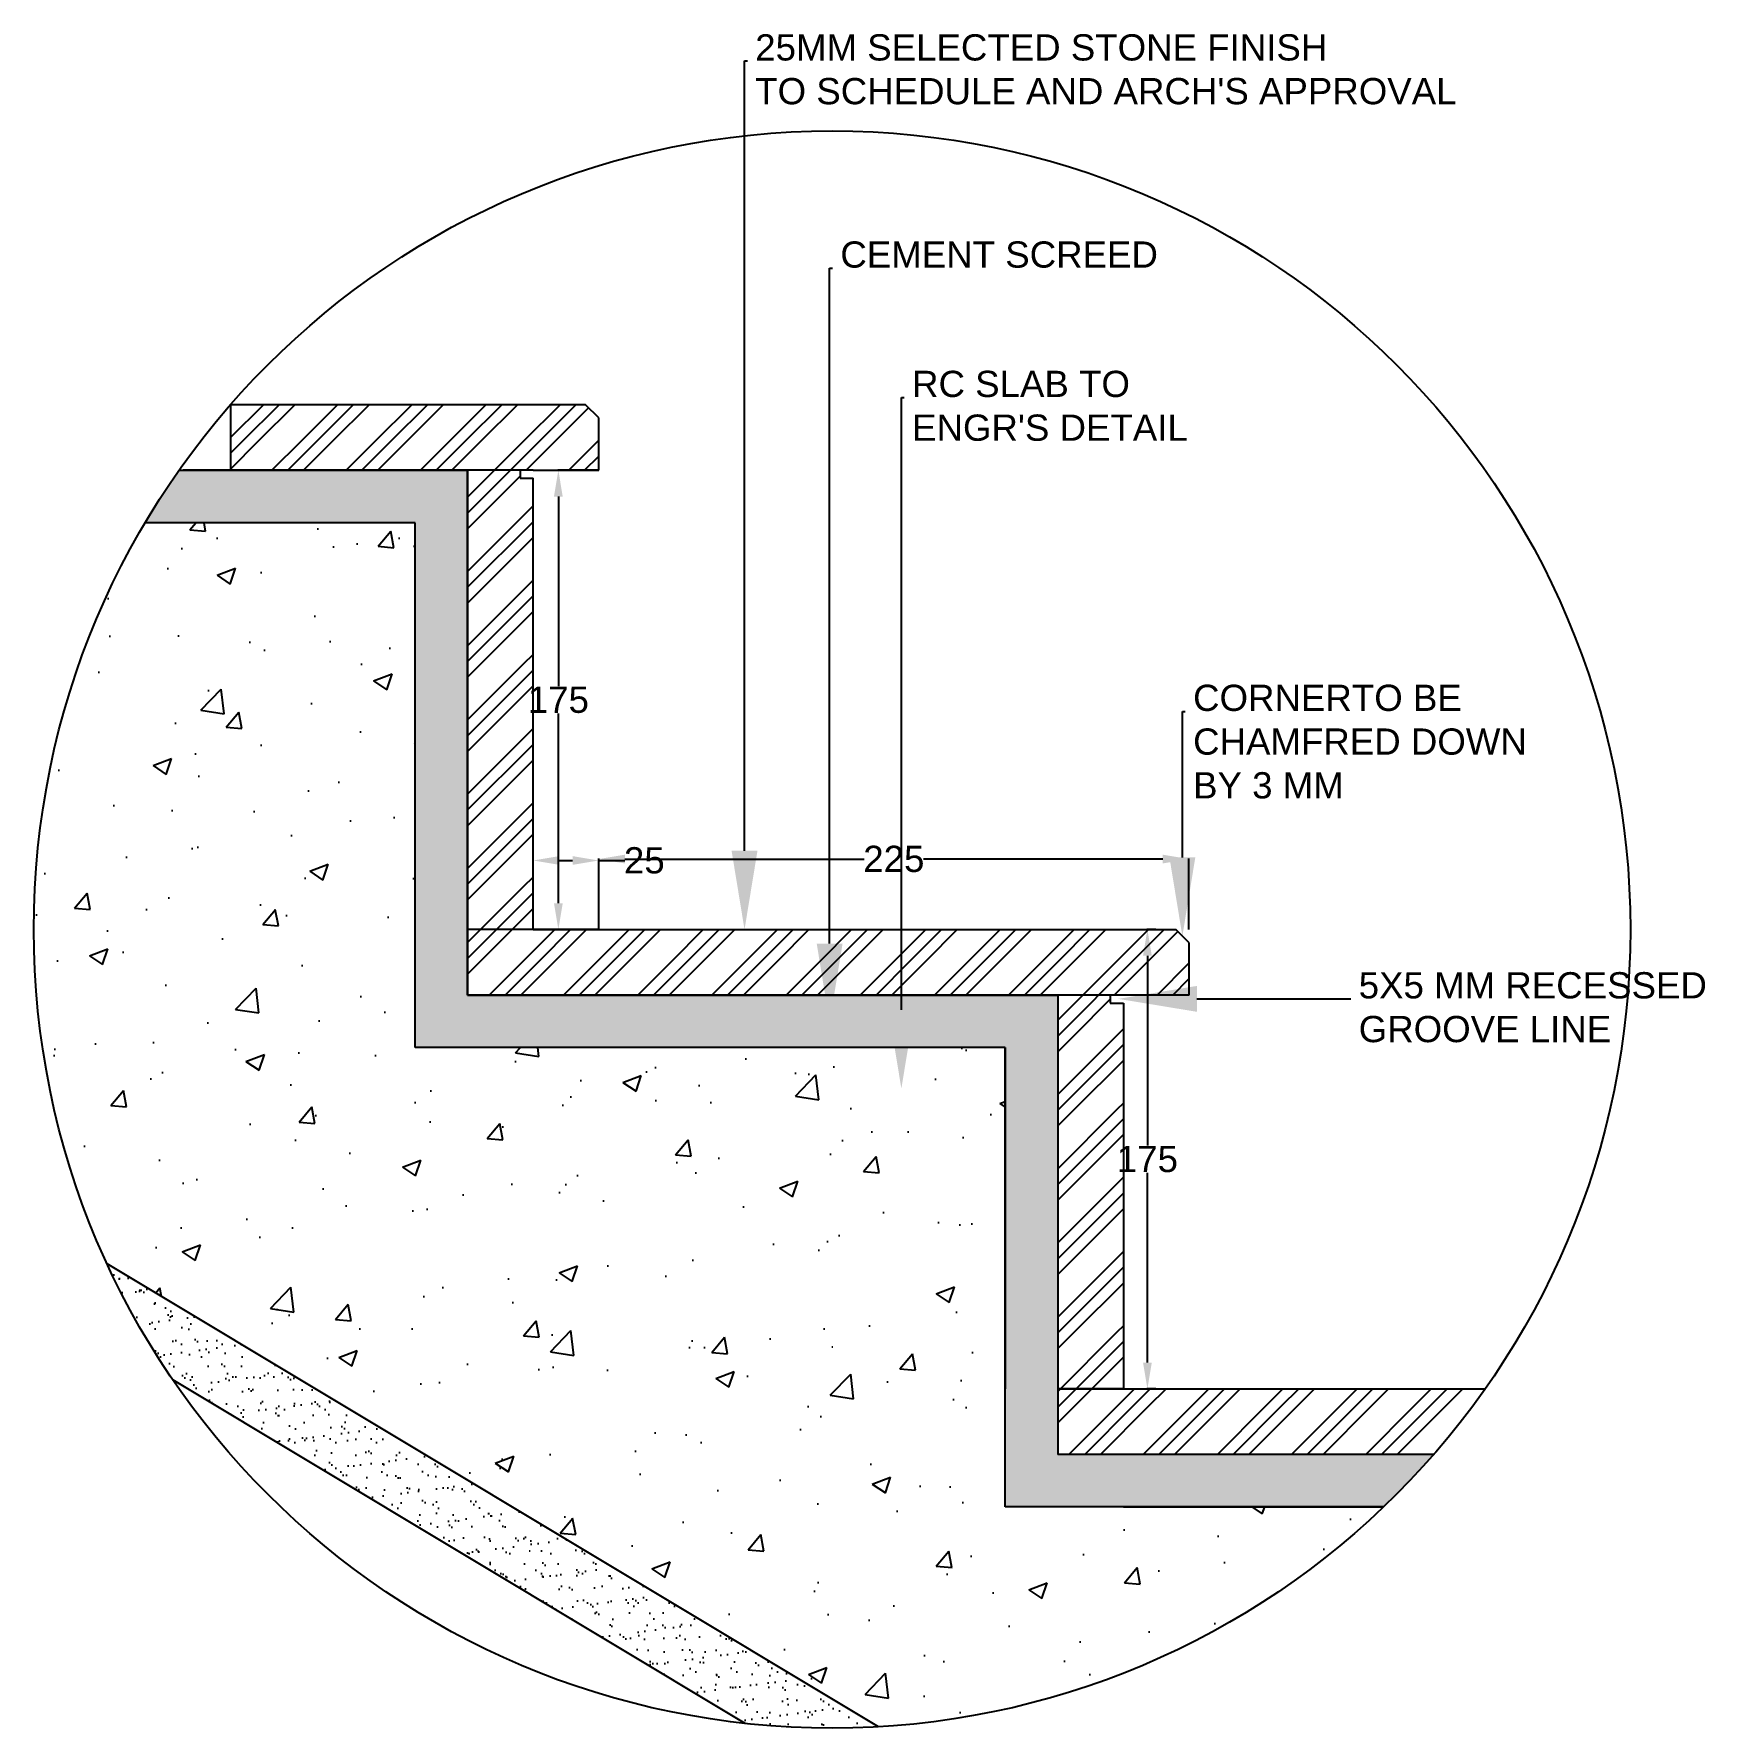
# Model space of a CAD drawing. Header units: millimetres. Extents: x 133 to 3109, y -327 to 1004.
# Drawn here: x 2472 to 3109, y 358 to 1004 of the extents above.
import ezdxf
from ezdxf import colors
from ezdxf.entities.mleader import LeaderData, LeaderLine
from ezdxf.math import Vec2, Vec3

# ---------------------------------------------------------------- set-up
doc = ezdxf.new("R2010")
doc.units = ezdxf.units.MM
doc.header["$MEASUREMENT"] = 0
doc.styles.get("Standard").update_dxf_attribs({"font": 'arial.ttf'})
doc.dimstyles.get("Standard").update_dxf_attribs({"dimtxt": 10, "dimasz": 10, "dimexe": 0.18, "dimexo": 0.0625, "dimgap": 0.09, "dimtad": 0, "dimtih": 1, "dimtoh": 1, "dimdec": 0, "dimzin": 0, "dimdsep": 46, "dimtxsty": 'Standard', "dimcen": 0.09, "dimadec": 0, "dimazin": 0, "dimtfac": 1, "dimtdec": 0, "dimtofl": 0, "dimtmove": 0, "dimatfit": 3, "dimfxl": 1, "dimtolj": 1, "dimtzin": 0, "dimarcsym": 0})

# ---------------------------------------------------------------- blocks, each defined once
blk = doc.blocks.new('*D29')
at = {"color": 0, "lineweight": -2, "transparency": 16777216}
for p, q in [((2662.25, 662.41), (2662.25, 688.84)), ((2672.25, 688.66), (2677.25, 688.66)), ((2687.25, 662.41), (2687.25, 688.84)), ((2687.25, 688.66), (2697.25, 688.66))]:
    blk.add_line(p, q, dxfattribs=at)
at = {"color": 0, "transparency": 16777216}
for points in [[(2672.25, 690.33), (2672.25, 687), (2662.25, 688.66)], [(2677.25, 690.33), (2677.25, 687), (2687.25, 688.66)]]:
    blk.add_solid(points, dxfattribs=at)
at = {"layer": 'Defpoints', "color": 0, "transparency": 16777216}
for p in [(2687.25, 688.66), (2662.25, 662.35), (2687.25, 662.35)]:
    blk.add_point(p, dxfattribs=at)
at = {"color": 0, "transparency": 16777216, "insert": (2704.63, 688.66), "char_height": 10, "attachment_point": 5}
blk.add_mtext('\\A1;25', dxfattribs=at)
blk = doc.blocks.new('*D28')
at = {"color": 0, "lineweight": -2, "transparency": 16777216}
for p, q in [((2687.25, 662.41), (2687.25, 689.39)), ((2697.25, 689.21), (2788.49, 689.21)), ((2902.25, 689.21), (2811.01, 689.21)), ((2912.25, 662.41), (2912.25, 689.39))]:
    blk.add_line(p, q, dxfattribs=at)
at = {"color": 0, "transparency": 16777216}
for points in [[(2697.25, 690.88), (2697.25, 687.54), (2687.25, 689.21)], [(2902.25, 690.88), (2902.25, 687.54), (2912.25, 689.21)]]:
    blk.add_solid(points, dxfattribs=at)
at = {"layer": 'Defpoints', "color": 0, "transparency": 16777216}
for p in [(2912.25, 689.21), (2687.25, 662.35), (2912.25, 662.35)]:
    blk.add_point(p, dxfattribs=at)
at = {"color": 0, "transparency": 16777216, "insert": (2799.75, 689.21), "char_height": 10, "attachment_point": 5}
blk.add_mtext('\\A1;225', dxfattribs=at)
blk = doc.blocks.new('*D30')
at = {"color": 0, "lineweight": -2, "transparency": 16777216}
for p, q in [((2687.19, 837.35), (2671.68, 837.35)), ((2671.86, 827.35), (2671.86, 755.05)), ((2671.86, 672.35), (2671.86, 744.66)), ((2687.19, 662.35), (2671.68, 662.35))]:
    blk.add_line(p, q, dxfattribs=at)
at = {"color": 0, "transparency": 16777216}
for points in [[(2670.19, 827.35), (2673.52, 827.35), (2671.86, 837.35)], [(2670.19, 672.35), (2673.52, 672.35), (2671.86, 662.35)]]:
    blk.add_solid(points, dxfattribs=at)
at = {"layer": 'Defpoints', "color": 0, "transparency": 16777216}
for p in [(2687.25, 837.35), (2671.86, 662.35), (2687.25, 662.35)]:
    blk.add_point(p, dxfattribs=at)
at = {"color": 0, "transparency": 16777216, "insert": (2671.86, 749.85), "char_height": 10, "attachment_point": 5}
blk.add_mtext('\\A1;175', dxfattribs=at)
blk = doc.blocks.new('*D31')
at = {"color": 0, "lineweight": -2, "transparency": 16777216}
for p, q in [((2899.69, 662.35), (2896.24, 662.35)), ((2896.42, 652.35), (2896.42, 580.05)), ((2896.42, 497.35), (2896.42, 569.66)), ((2899.69, 487.35), (2896.24, 487.35))]:
    blk.add_line(p, q, dxfattribs=at)
at = {"color": 0, "transparency": 16777216}
for points in [[(2894.76, 652.35), (2898.09, 652.35), (2896.42, 662.35)], [(2894.76, 497.35), (2898.09, 497.35), (2896.42, 487.35)]]:
    blk.add_solid(points, dxfattribs=at)
at = {"layer": 'Defpoints', "color": 0, "transparency": 16777216}
for p in [(2899.75, 662.35), (2896.42, 487.35), (2899.75, 487.35)]:
    blk.add_point(p, dxfattribs=at)
at = {"color": 0, "transparency": 16777216, "insert": (2896.42, 574.85), "char_height": 10, "attachment_point": 5}
blk.add_mtext('\\A1;175', dxfattribs=at)

msp = doc.modelspace()

# ---------------------------------------------------------------- hatches: boundary and pattern name
h = msp.add_hatch()
h.set_pattern_fill('GOST_GROUND', color=256, scale=2)
h.set_pattern_definition([(45, (0, 0), (28.28427, 0), [40]), (45, (6, 0), (28.28427, 0), [40]), (45, (12, 0), (28.28427, 0), [40])])
h.paths.add_polyline_path([(2687.25, 857.35), (2682.25, 862.35), (2546.87, 862.35), (2546.87, 837.35), (2637.25, 837.35), (2662.25, 837.35), (2687.25, 837.35)])
h.paths.add_polyline_path([(2662.25, 834.35), (2657.25, 834.35), (2657.25, 837.35), (2637.25, 837.35), (2637.25, 662.35), (2662.25, 662.35)])
h.paths.add_polyline_path([(2912.25, 657.35), (2907.25, 662.35), (2687.25, 662.35), (2662.25, 662.35), (2637.25, 662.35), (2637.25, 637.35), (2862.25, 637.35), (2912.25, 637.35)])
h.paths.add_polyline_path([(2887.25, 634.35), (2882.25, 634.35), (2882.25, 637.35), (2862.25, 637.35), (2862.25, 487.35), (2887.25, 487.35)])
edge = h.paths.add_edge_path()
edge.add_arc((2776.22, 662.35), 304.31, 318.91112, 324.89509)
edge.add_line((3025.17, 487.35), (2862.25, 487.35))
edge.add_line((2862.25, 487.35), (2862.25, 462.35))
edge.add_line((2862.25, 462.35), (3005.57, 462.35))
h = msp.add_hatch()
h.set_pattern_fill('AR-SAND', color=256, scale=5)
edge = h.paths.add_edge_path()
edge.add_arc((2776.22, 662.35), 304.31, 313.70127, 318.91112)
edge.add_line((3005.57, 462.35), (2862.25, 462.35))
edge.add_line((2862.25, 462.35), (2862.25, 487.35))
edge.add_line((2862.25, 487.35), (2862.25, 637.35))
edge.add_line((2862.25, 637.35), (2637.25, 637.35))
edge.add_line((2637.25, 637.35), (2637.25, 837.35))
edge.add_line((2637.25, 837.35), (2528.8, 837.35))
edge.add_line((2528.8, 837.35), (2527.26, 837.34))
edge.add_arc((2776.22, 662.35), 304.31, 144.89737, 149.37929)
edge.add_line((2514.34, 817.35), (2617.25, 817.35))
edge.add_line((2617.25, 817.35), (2617.25, 617.35))
edge.add_line((2617.25, 617.35), (2842.25, 617.35))
edge.add_line((2842.25, 617.35), (2842.25, 442.35))
edge.add_line((2842.25, 442.35), (2986.47, 442.35))
h = msp.add_hatch()
h.set_pattern_fill('AR-CONC', color=256, scale=10)
h.paths.add_polyline_path([(2842.25, 617.35), (2617.25, 617.35), (2617.25, 817.35), (2514.34, 817.35, 0.134409), (2471.91, 662.35, 0.108389), (2499.85, 534.98), (2793.87, 358.56, 0.178023), (2986.47, 442.35), (2842.25, 442.35)])
h = msp.add_hatch()
h.set_pattern_fill('AR-SAND', color=256, scale=5)
h.paths.add_polyline_path([(2499.85, 534.98, 0.041774), (2524.87, 490.81), (2743.12, 359.85, 0.041774), (2793.87, 358.56)])

# ---------------------------------------------------------------- linework, layer by layer
for p, q in [((2682.25, 862.35), (2546.87, 862.35)), ((2546.87, 862.35), (2546.87, 837.35)), ((2687.25, 857.35), (2682.25, 862.35)), ((2687.25, 837.35), (2687.25, 857.35)), ((2527.26, 837.34), (2528.8, 837.35)), ((2662.25, 837.35), (2528.8, 837.35)), ((2528.8, 837.35), (2637.25, 837.35)), ((2637.25, 662.35), (2637.25, 837.35)), ((2637.25, 837.35), (2637.25, 637.35)), ((2662.25, 837.35), (2657.25, 837.35)), ((2657.25, 837.35), (2657.25, 834.35)), ((2657.25, 834.35), (2662.25, 834.35)), ((2662.25, 837.35), (2687.25, 837.35)), ((2662.25, 662.35), (2662.25, 834.35)), ((2617.25, 817.35), (2514.34, 817.35)), ((2617.25, 817.35), (2516.71, 817.35)), ((2617.25, 662.35), (2617.25, 817.35)), ((2617.25, 617.35), (2617.25, 817.35)), ((2617.25, 617.35), (2617.25, 662.35)), ((2637.25, 637.35), (2637.25, 662.35)), ((2662.25, 662.35), (2637.25, 662.35)), ((2687.25, 662.35), (2662.25, 662.35)), ((2662.25, 662.35), (2687.25, 662.35)), ((2687.25, 662.35), (2907.25, 662.35)), ((2912.25, 657.35), (2907.25, 662.35)), ((2912.25, 657.35), (2912.25, 637.35)), ((2687.25, 637.35), (2637.25, 637.35)), ((2637.25, 637.35), (2862.25, 637.35)), ((2912.25, 637.35), (2687.25, 637.35)), ((2862.25, 637.35), (2862.25, 487.35)), ((2887.25, 637.35), (2882.25, 637.35)), ((2882.25, 637.35), (2882.25, 634.35)), ((2882.25, 634.35), (2887.25, 634.35)), ((2912.25, 637.35), (2887.25, 637.35)), ((2887.25, 634.35), (2887.25, 487.35)), ((2887.25, 634.35), (2887.25, 617.35)), ((2842.25, 617.35), (2617.25, 617.35)), ((2842.25, 617.35), (2617.25, 617.35)), ((2842.25, 617.35), (2842.25, 487.35)), ((2842.25, 442.35), (2842.25, 617.35)), ((2793.87, 358.56), (2499.85, 534.98)), ((2743.12, 359.85), (2524.87, 490.81)), ((2842.25, 442.35), (2842.25, 487.35)), ((2887.25, 487.35), (2862.25, 487.35)), ((2862.25, 487.35), (3025.17, 487.35)), ((2862.25, 487.35), (2862.25, 462.35)), ((2887.25, 487.35), (3025.17, 487.35)), ((3005.57, 462.35), (2862.25, 462.35)), ((2887.25, 442.35), (2842.25, 442.35)), ((2986.47, 442.35), (2842.25, 442.35)), ((2887.25, 442.35), (2986.47, 442.35))]:
    msp.add_line(p, q)
msp.add_circle((2776.22, 662.35), 304.31)

# ---------------------------------------------------------------- dimensions: what is measured, and where the dimension line sits
for base, p1, p2, picture, middle in [((2671.86, 662.35), (2687.25, 837.35), (2687.25, 662.35), '*D30', (2671.86, 749.85)), ((2896.42, 487.35), (2899.75, 662.35), (2899.75, 487.35), '*D31', (2896.42, 574.85))]:
    dim = msp.add_linear_dim(base=base, p1=p1, p2=p2, angle=90, dimstyle='Standard')
    dim.commit()
    dim.dimension.update_dxf_attribs({"geometry": picture, "text_midpoint": middle})
for base, p1, p2, picture, middle in [((2687.25, 688.66), (2662.25, 662.35), (2687.25, 662.35), '*D29', (2704.63, 688.66)), ((2912.25, 689.21), (2687.25, 662.35), (2912.25, 662.35), '*D28', (2799.75, 689.21))]:
    dim = msp.add_linear_dim(base=base, p1=p1, p2=p2, dimstyle='Standard')
    dim.commit()
    dim.dimension.update_dxf_attribs({"geometry": picture, "text_midpoint": middle})

# ---------------------------------------------------------------- leaders
ml = msp.add_multileader_mtext('Standard')
ml.set_content("25MM SELECTED STONE FINISH\\PTO SCHEDULE AND ARCH'S APPROVAL", color=256)
ml.set_leader_properties()
ml.build(insert=Vec2(0, 0))
ml.multileader.update_dxf_attribs({"text_left_attachment_type": 7, "dogleg_length": 0.36, "arrow_head_size": 30, "scale": 3})
ctx = ml.context
ctx.base_point, ctx.scale, ctx.char_height, ctx.arrow_head_size, ctx.landing_gap_size, ctx.plane_origin = Vec3(2743.91, 993.33), 3, 10, 30, 3, Vec3(2742.83, 662.35)
ctx.left_attachment = 7
notes = []
notes.append((ctx, [(0, (1, 1, 0), (2742.83, 993.33), (1, 0), 1.08, [(0, [(2742.83, 662.35)], 0, [])])]))
ctx.mtext.insert, ctx.mtext.flow_direction = Vec3(2746.91, 1003.5), 5
ml = msp.add_multileader_mtext('Standard')
ml.set_content('CEMENT SCREED', color=256)
ml.set_leader_properties()
ml.build(insert=Vec2(0, 0))
ml.multileader.update_dxf_attribs({"text_left_attachment_type": 7, "dogleg_length": 0.36, "arrow_head_size": 30, "scale": 3})
ctx = ml.context
ctx.base_point, ctx.scale, ctx.char_height, ctx.arrow_head_size, ctx.landing_gap_size, ctx.plane_origin = Vec3(2776.36, 914.4), 3, 10, 30, 3, Vec3(2775.28, 626.99)
ctx.left_attachment = 7
notes.append((ctx, [(0, (1, 1, 0), (2775.28, 914.4), (1, 0), 1.08, [(0, [(2775.28, 626.99)], 0, [])])]))
ctx.mtext.insert, ctx.mtext.flow_direction = Vec3(2779.36, 924.57), 5
ml = msp.add_multileader_mtext('Standard')
ml.set_content("RC SLAB TO\\PENGR'S DETAIL", color=256)
ml.set_leader_properties()
ml.build(insert=Vec2(0, 0))
ml.multileader.update_dxf_attribs({"text_left_attachment_type": 7, "dogleg_length": 0.36, "arrow_head_size": 30, "scale": 3})
ctx = ml.context
ctx.base_point, ctx.scale, ctx.char_height, ctx.arrow_head_size, ctx.landing_gap_size, ctx.plane_origin = Vec3(2803.7, 865.1), 3, 10, 30, 3, Vec3(2802.62, 601.75)
ctx.left_attachment = 7
notes.append((ctx, [(0, (1, 1, 0), (2802.62, 865.1), (1, 0), 1.08, [(0, [(2802.62, 601.75)], 0, [])])]))
ctx.mtext.insert, ctx.mtext.flow_direction = Vec3(2806.7, 875.27), 5
ml = msp.add_multileader_mtext('Standard')
ml.set_content('CORNERTO BE \\PCHAMFRED DOWN\\PBY 3 MM', color=256)
ml.set_leader_properties()
ml.build(insert=Vec2(0, 0))
ml.multileader.update_dxf_attribs({"text_left_attachment_type": 7, "dogleg_length": 0.36, "arrow_head_size": 30, "scale": 3})
ctx = ml.context
ctx.base_point, ctx.scale, ctx.char_height, ctx.arrow_head_size, ctx.landing_gap_size, ctx.plane_origin = Vec3(2910.83, 745.47), 3, 10, 30, 3, Vec3(2909.75, 659.85)
ctx.left_attachment = 7
notes.append((ctx, [(0, (1, 1, 0), (2909.75, 745.47), (1, 0), 1.08, [(0, [(2909.75, 659.85)], 0, [])])]))
ctx.mtext.insert, ctx.mtext.flow_direction = Vec3(2913.83, 755.65), 5
ml = msp.add_multileader_mtext('Standard')
ml.set_content('5X5 MM RECESSED\\PGROOVE LINE', color=256)
ml.set_leader_properties()
ml.build(insert=Vec2(0, 0))
ml.multileader.update_dxf_attribs({"text_left_attachment_type": 7, "dogleg_length": 0.36, "arrow_head_size": 30, "scale": 3})
ctx = ml.context
ctx.base_point, ctx.scale, ctx.char_height, ctx.arrow_head_size, ctx.landing_gap_size, ctx.plane_origin = Vec3(2973.97, 635.93), 3, 10, 30, 3, Vec3(2885.31, 635.93)
ctx.left_attachment = 7
notes.append((ctx, [(0, (1, 1, 0), (2972.89, 635.93), (1, 0), 1.08, [(0, [(2885.31, 635.93)], 0, [])])]))
ctx.mtext.insert, ctx.mtext.flow_direction = Vec3(2976.97, 646.1), 5
for ctx, leaders in notes:
    for number, flags, end, landing, length, lines in leaders:
        leader = LeaderData()
        leader.index, (leader.has_last_leader_line, leader.has_dogleg_vector, leader.attachment_direction) = number, flags
        leader.last_leader_point, leader.dogleg_vector, leader.dogleg_length = Vec3(end), Vec3(landing), length
        for number, points, colour, breaks in lines:
            line = LeaderLine()
            line.index, line.vertices, line.color, line.breaks = number, Vec3.list(points), colors.encode_raw_color(colour), breaks
            leader.lines.append(line)
        ctx.leaders.append(leader)

doc.saveas('drawing.dxf')
